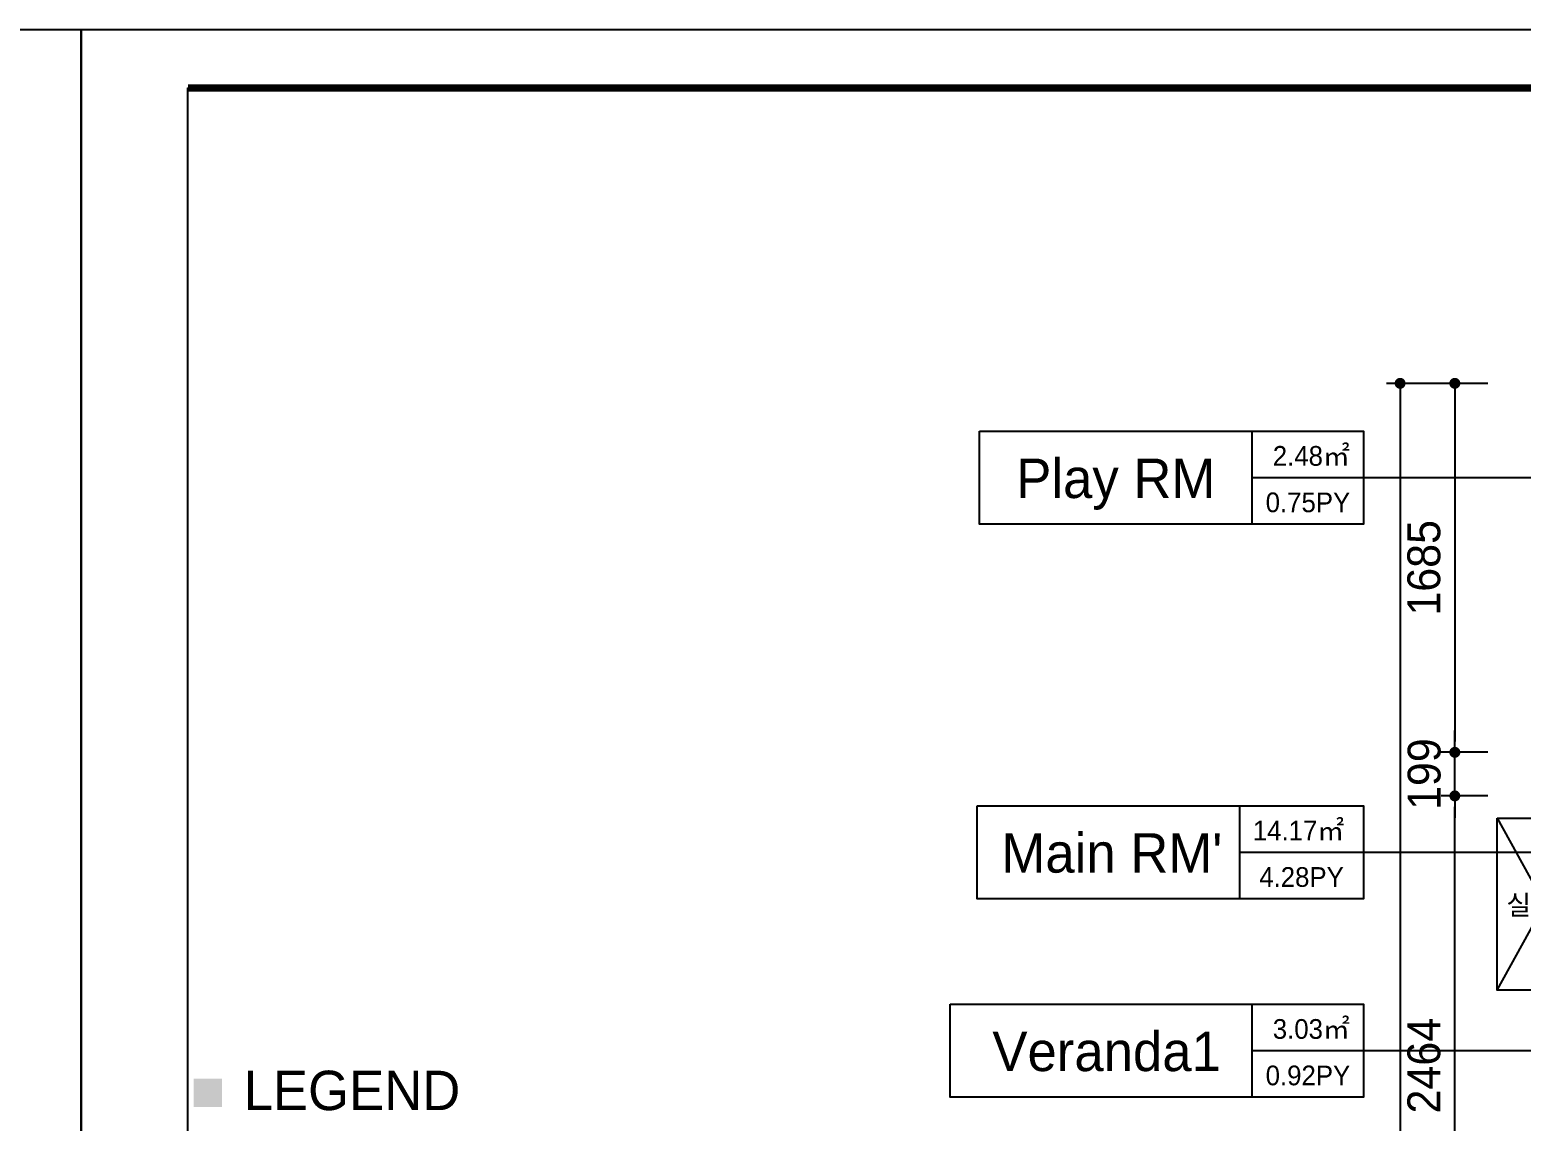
# Model space of a CAD drawing. Header units: millimetres. Extents: x 0 to 400063, y 963 to 238763.
# Drawn here: x 86495 to 93307, y 119911 to 124894 of the extents above; entities that cross this region are included whole.
import ezdxf
from ezdxf.enums import TextEntityAlignment as Align

# ---------------------------------------------------------------- set-up
doc = ezdxf.new("R2010")
doc.units = ezdxf.units.MM
doc.header["$LTSCALE"] = 40
doc.header["$PDMODE"] = 34
doc.layers.get('Defpoints').update_dxf_attribs({"color": 249})
for name, color, linetype in [('3TI-CE-LIGHT', 6, 'Continuous'), ('3TI-CE-LTEXT', 7, 'Continuous'), ('DIM', 8, 'Continuous'), ('DWG', 7, 'Continuous'), ('GPG-TEXT', 3, 'Continuous'), ('SOL253', 253, 'Continuous'), ('도면층4', 4, 'Continuous')]:
    doc.layers.add(name, color=color, linetype=linetype)
doc.styles.add('GHS', font='stylu.ttf')
doc.styles.add('HANA-TEXT', font='stylu.ttf')
doc.styles.add('HY울릉도L', font='HYWULM.TTF')
doc.styles.add('울릉도 L', font='HYWULM.TTF')
doc.styles.add('휴먼엑스포', font='stylu.ttf')
doc.dimstyles.new('황금손50', dxfattribs={"dimscale": 50, "dimtxt": 3, "dimasz": 1, "dimexe": 1.25, "dimexo": 2, "dimgap": 1.25, "dimtad": 1, "dimdec": 0, "dimzin": 9, "dimtxsty": '울릉도 L', "dimblk": 'DOT', "dimcen": 2.5, "dimclrd": 1, "dimclre": 1, "dimadec": 0, "dimazin": 0, "dimtfac": 1, "dimtdec": 0, "dimtix": 1, "dimtmove": 0, "dimatfit": 2, "dimldrblk": 'DOT', "dimfxl": 0, "dimarcsym": 0})

# ---------------------------------------------------------------- blocks, each defined once
blk = doc.blocks.new('_Dot')
at = {"color": 0, "lineweight": -2}
blk.add_line((-0.5, 0), (-1, 0), dxfattribs=at)
at = {"color": 0, "const_width": 0.5}
blk.add_lwpolyline([(-0.25, 0, 1), (0.25, 0, 1)], format="xyb", close=True, dxfattribs=at)
blk = doc.blocks.new('*D192')
at = {"layer": 'Defpoints', "color": 0}
for p in [(93004.2, 121396.2), (93254.2, 121396.2), (93254.2, 118932.2)]:
    blk.add_point(p, dxfattribs=at)
at = {"layer": 'DIM', "color": 1, "lineweight": -2}
for p, q in [((93154.2, 121396.2), (92941.7, 121396.2)), ((93004.2, 118982.2), (93004.2, 121346.2)), ((93154.2, 118932.2), (92941.7, 118932.2))]:
    blk.add_line(p, q, dxfattribs=at)
at = {"layer": 'DIM', "color": 1, "lineweight": -2, "xscale": 50, "yscale": 50, "zscale": 50}
for p, rotation in [((93004.2, 121396.2), 90), ((93004.2, 118932.2), 270)]:
    blk.add_blockref('_Dot', p, dxfattribs=dict(at, rotation=rotation))
at = {"layer": 'DIM', "color": 1, "insert": (92863.6, 120164.2), "char_height": 150, "attachment_point": 5, "rotation": 90, "style": '울릉도 L'}
blk.add_mtext('2464', dxfattribs=at)
blk = doc.blocks.new('*D193')
at = {"layer": 'Defpoints', "color": 0}
for p in [(93004.2, 121595.2), (93254.2, 121595.2), (93254.2, 121396.2)]:
    blk.add_point(p, dxfattribs=at)
at = {"layer": 'DIM', "color": 1, "lineweight": -2}
for p, q in [((93004.2, 121645.2), (93004.2, 121695.2)), ((93154.2, 121595.2), (92941.7, 121595.2)), ((93004.2, 121396.2), (93004.2, 121595.2)), ((93154.2, 121396.2), (92941.7, 121396.2)), ((93004.2, 121346.2), (93004.2, 121296.2))]:
    blk.add_line(p, q, dxfattribs=at)
at = {"layer": 'DIM', "color": 1, "lineweight": -2, "xscale": 50, "yscale": 50, "zscale": 50}
for p, rotation in [((93004.2, 121595.2), 270), ((93004.2, 121396.2), 90)]:
    blk.add_blockref('_Dot', p, dxfattribs=dict(at, rotation=rotation))
at = {"layer": 'DIM', "color": 1, "insert": (92864.9, 121495.7), "char_height": 150, "attachment_point": 5, "rotation": 90, "style": '울릉도 L'}
blk.add_mtext('199', dxfattribs=at)
blk = doc.blocks.new('*D194')
at = {"layer": 'Defpoints', "color": 0}
for p in [(93254.2, 123280.2), (93004.2, 121595.2), (93254.2, 121595.2)]:
    blk.add_point(p, dxfattribs=at)
at = {"layer": 'DIM', "color": 1, "lineweight": -2}
for p, q in [((93154.2, 123280.2), (92941.7, 123280.2)), ((93004.2, 123230.2), (93004.2, 121645.2)), ((93154.2, 121595.2), (92941.7, 121595.2))]:
    blk.add_line(p, q, dxfattribs=at)
at = {"layer": 'DIM', "color": 1, "lineweight": -2, "xscale": 50, "yscale": 50, "zscale": 50}
for p, rotation in [((93004.2, 123280.2), 90), ((93004.2, 121595.2), 270)]:
    blk.add_blockref('_Dot', p, dxfattribs=dict(at, rotation=rotation))
at = {"layer": 'DIM', "color": 1, "insert": (92863.5, 122437.7), "char_height": 150, "attachment_point": 5, "rotation": 90, "style": '울릉도 L'}
blk.add_mtext('1685', dxfattribs=at)
blk = doc.blocks.new('*D195')
at = {"layer": 'Defpoints', "color": 0}
for p in [(93254.2, 123280.2), (92754.2, 114822.2), (93254.2, 114822.2)]:
    blk.add_point(p, dxfattribs=at)
at = {"layer": 'DIM', "color": 1, "lineweight": -2}
for p, q in [((93154.2, 123280.2), (92691.7, 123280.2)), ((92754.2, 123230.2), (92754.2, 114872.2)), ((93154.2, 114822.2), (92691.7, 114822.2))]:
    blk.add_line(p, q, dxfattribs=at)
at = {"layer": 'DIM', "color": 1, "lineweight": -2, "xscale": 50, "yscale": 50, "zscale": 50}
for p, rotation in [((92754.2, 123280.2), 90), ((92754.2, 114822.2), 270)]:
    blk.add_blockref('_Dot', p, dxfattribs=dict(at, rotation=rotation))
at = {"layer": 'DIM', "color": 1, "insert": (92613.7, 119051.2), "char_height": 150, "attachment_point": 5, "rotation": 90, "style": '울릉도 L'}
blk.add_mtext('8458', dxfattribs=at)

msp = doc.modelspace()

# ---------------------------------------------------------------- hatches: boundary and pattern name
at = {"layer": '3TI-CE-LTEXT'}
msp.add_hatch(color=3, dxfattribs=at).paths.add_polyline_path([(87243.1, 119975), (87372.7, 119975), (87372.7, 120104.6), (87243.1, 120104.6)])

# ---------------------------------------------------------------- linework, layer by layer
at = {"layer": '3TI-CE-LIGHT'}
for p, q in [((93197.6, 120509.3), (93630, 121294.4)), ((93197.6, 121294.4), (93630, 120509.3))]:
    msp.add_line(p, q, dxfattribs=at)
msp.add_lwpolyline([(93197.6, 121294.4), (93630, 121294.4), (93630, 120509.3), (93197.6, 120509.3)], close=True, dxfattribs=at)
at = {"layer": 'Defpoints', "color": 9}
for points in [[(86729.9, 124894.5), (66371.6, 124894.5), (66371.6, 110534.2), (86729.9, 110534.2)], [(107088.3, 124894.5), (86729.9, 124894.5), (86729.9, 110534.2), (107088.3, 110534.2)]]:
    msp.add_lwpolyline(points, close=True, dxfattribs=at)
at = {"layer": 'Defpoints'}
msp.add_lwpolyline([(87216.6, 124629), (106601.6, 124629), (106601.6, 112110.4), (87216.6, 112110.4)], close=True, dxfattribs=at)
at = {"layer": 'DWG', "color": 2, "const_width": 32.4}
msp.add_lwpolyline([(87216.6, 124629), (106601.6, 124629)], dxfattribs=at)
at = {"layer": 'SOL253'}
for p, q in [((92077.8, 122637.6), (92077.8, 123062.1)), ((92077.8, 122849.8), (92587.5, 122849.8)), ((92587.5, 122849.8), (94013.8, 122849.8)), ((92022.1, 120926.8), (92022.1, 121351.3)), ((92022.1, 121139.1), (92587.5, 121139.1)), ((92587.5, 121139.1), (96001.1, 121139.1)), ((92077.8, 120020.6), (92077.8, 120445.1)), ((92077.8, 120232.8), (92587.5, 120232.8)), ((92587.5, 120232.8), (94183.2, 120232.8))]:
    msp.add_line(p, q, dxfattribs=at)
for points in [[(90832.2, 123062.1), (92587.5, 123062.1), (92587.5, 122637.6), (90832.2, 122637.6)], [(90822.1, 121351.3), (92587.5, 121351.3), (92587.5, 120926.8), (90822.1, 120926.8)], [(90699.2, 120445.1), (92587.5, 120445.1), (92587.5, 120020.6), (90699.2, 120020.6)]]:
    msp.add_lwpolyline(points, close=True, dxfattribs=at)

# ---------------------------------------------------------------- texts
at = {"layer": '3TI-CE-LTEXT', "color": 3, "style": 'HANA-TEXT'}
msp.add_text('LEGEND', height=180, rotation=360, dxfattribs=at).set_placement((87471.3, 119961.2))
at = {"layer": 'GPG-TEXT'}
for s, height, style, p in [('2.48㎡', 90, 'HY울릉도L', (92348.6, 122903.9)), ('Play RM', 180, 'GHS', (91455.4, 122756.5)), ('0.75PY', 90, 'HY울릉도L', (92333.2, 122691.7)), ('14.17㎡', 90, 'HY울릉도L', (92290.2, 121193.2)), ("Main RM'", 180, 'GHS', (91437.6, 121045.8)), ('4.28PY', 90, 'HY울릉도L', (92303.9, 120980.9)), ('3.03㎡', 90, 'HY울릉도L', (92348.6, 120286.9)), ('Veranda1', 180, 'GHS', (91413.6, 120139.5)), ('0.92PY', 90, 'HY울릉도L', (92333.2, 120074.7))]:
    msp.add_text(s, height=height, dxfattribs=dict(at, style=style)).set_placement(p, align=Align.CENTER)
at = {"layer": '도면층4', "style": '휴먼엑스포'}
msp.add_text('실외기', height=90, dxfattribs=at).set_placement((93239.6, 120853.4))

# ---------------------------------------------------------------- dimensions: what is measured, and where the dimension line sits
at = {"layer": 'DIM'}
for base, p1, p2, picture, middle in [((92754.2, 114822.2), (93254.2, 123280.2), (93254.2, 114822.2), '*D195', (92613.7, 119051.2)), ((93004.2, 121595.2), (93254.2, 123280.2), (93254.2, 121595.2), '*D194', (92863.5, 122437.7)), ((93004.2, 121595.2), (93254.2, 121396.2), (93254.2, 121595.2), '*D193', (92864.9, 121495.7)), ((93004.2, 121396.2), (93254.2, 118932.2), (93254.2, 121396.2), '*D192', (92863.6, 120164.2))]:
    dim = msp.add_linear_dim(base=base, p1=p1, p2=p2, angle=90, dimstyle='황금손50', override={"dimclrt": 1}, dxfattribs=at)
    dim.commit()
    dim.dimension.update_dxf_attribs({"geometry": picture, "text_midpoint": middle})

doc.saveas('drawing.dxf')
